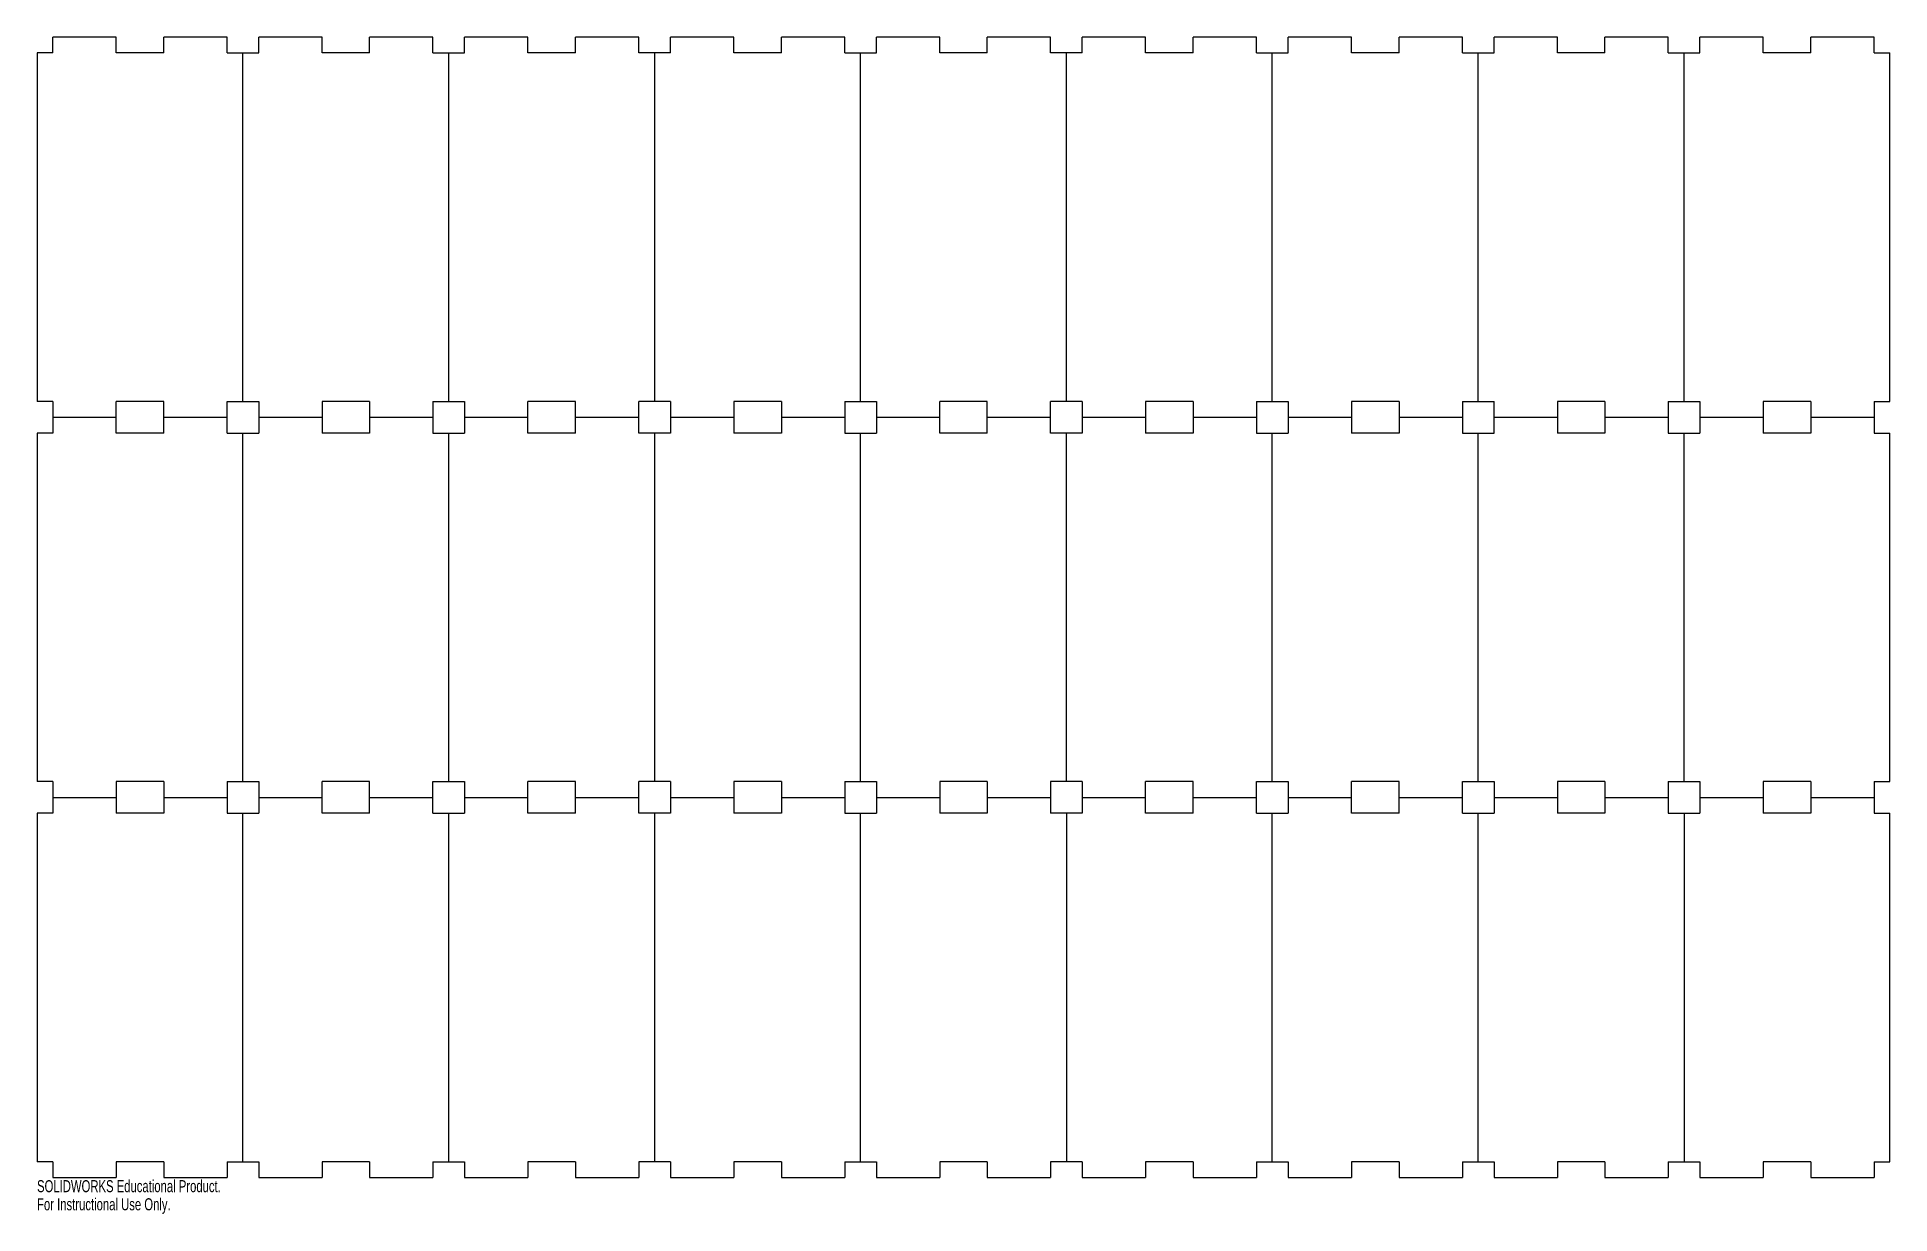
# Model space of a CAD drawing. Header units: inches. Extents: x -1.6 to 27.6, y -15.6 to 3.
import ezdxf

# ---------------------------------------------------------------- set-up
doc = ezdxf.new("R2010")
doc.units = ezdxf.units.IN
doc.header["$MEASUREMENT"] = 0
doc.styles.add('SLDTEXTSTYLE0', font='TXT', dxfattribs={"width": 0.7})

msp = doc.modelspace()

# ---------------------------------------------------------------- linework, layer by layer
at = {"color": 7, "linetype": 'Continuous', "lineweight": 25}
for p, q in [((-0.375, 3), (-1.375, 3)), ((-1.375, 2.75), (-1.375, 3)), ((-0.375, 2.75), (-0.375, 3)), ((0.375, 2.75), (0.375, 3)), ((1.375, 3), (0.375, 3)), ((1.375, 2.75), (1.375, 3)), ((2.875, 3), (1.875, 3)), ((1.875, 2.75), (1.875, 3)), ((2.875, 2.75), (2.875, 3)), ((3.625, 2.75), (3.625, 3)), ((4.625, 3), (3.625, 3)), ((4.625, 2.75), (4.625, 3)), ((6.125, 3), (5.125, 3)), ((5.125, 2.75), (5.125, 3)), ((6.125, 2.75), (6.125, 3)), ((6.875, 2.75), (6.875, 3)), ((7.875, 3), (6.875, 3)), ((7.875, 2.75), (7.875, 3)), ((9.375, 3), (8.375, 3)), ((8.375, 2.75), (8.375, 3)), ((9.375, 2.75), (9.375, 3)), ((10.125, 2.75), (10.125, 3)), ((11.125, 3), (10.125, 3)), ((11.125, 2.75), (11.125, 3)), ((11.625, 2.75), (11.625, 3)), ((12.625, 3), (11.625, 3)), ((12.625, 2.75), (12.625, 3)), ((13.375, 2.75), (13.375, 3)), ((14.375, 3), (13.375, 3)), ((14.375, 2.75), (14.375, 3)), ((14.875, 2.75), (14.875, 3)), ((15.875, 3), (14.875, 3)), ((15.875, 2.75), (15.875, 3)), ((16.625, 2.75), (16.625, 3)), ((17.625, 3), (16.625, 3)), ((17.625, 2.75), (17.625, 3)), ((18.125, 2.75), (18.125, 3)), ((19.125, 3), (18.125, 3)), ((19.125, 2.75), (19.125, 3)), ((19.875, 2.75), (19.875, 3)), ((20.875, 3), (19.875, 3)), ((20.875, 2.75), (20.875, 3)), ((21.375, 2.75), (21.375, 3)), ((22.375, 3), (21.375, 3)), ((22.375, 2.75), (22.375, 3)), ((23.125, 2.75), (23.125, 3)), ((24.125, 3), (23.125, 3)), ((24.125, 2.75), (24.125, 3)), ((24.625, 2.75), (24.625, 3)), ((25.625, 3), (24.625, 3)), ((25.625, 2.75), (25.625, 3)), ((26.375, 2.75), (26.375, 3)), ((27.375, 3), (26.375, 3)), ((27.375, 2.75), (27.375, 3)), ((-1.375, 2.75), (-1.625, 2.75)), ((-1.625, 2.75), (-1.625, -2.75)), ((0.375, 2.75), (-0.375, 2.75)), ((1.375, 2.75), (1.875, 2.75)), ((1.625, -2.75), (1.625, 2.75)), ((3.625, 2.75), (2.875, 2.75)), ((4.625, 2.75), (5.125, 2.75)), ((4.875, -2.75), (4.875, 2.75)), ((6.875, 2.75), (6.125, 2.75)), ((8.375, 2.75), (7.875, 2.75)), ((8.125, -2.75), (8.125, 2.75)), ((10.125, 2.75), (9.375, 2.75)), ((11.125, 2.75), (11.625, 2.75)), ((11.375, -2.75), (11.375, 2.75)), ((13.375, 2.75), (12.625, 2.75)), ((14.875, 2.75), (14.375, 2.75)), ((14.625, -2.75), (14.625, 2.75)), ((16.625, 2.75), (15.875, 2.75)), ((17.625, 2.75), (18.125, 2.75)), ((17.875, -2.75), (17.875, 2.75)), ((19.875, 2.75), (19.125, 2.75)), ((20.875, 2.75), (21.375, 2.75)), ((21.125, -2.75), (21.125, 2.75)), ((23.125, 2.75), (22.375, 2.75)), ((24.125, 2.75), (24.625, 2.75)), ((24.375, -2.75), (24.375, 2.75)), ((26.375, 2.75), (25.625, 2.75)), ((27.375, 2.75), (27.625, 2.75)), ((27.625, -2.75), (27.625, 2.75)), ((-1.375, -2.75), (-1.625, -2.75)), ((-1.375, -2.75), (-1.375, -3.25)), ((-0.375, -3.25), (-0.375, -2.75)), ((0.375, -2.75), (-0.375, -2.75)), ((0.375, -3.25), (0.375, -2.75)), ((1.375, -3.25), (1.375, -2.75)), ((1.375, -2.75), (1.875, -2.75)), ((1.875, -2.75), (1.875, -3.25)), ((2.875, -2.75), (2.875, -3.25)), ((3.625, -2.75), (2.875, -2.75)), ((3.625, -2.75), (3.625, -3.25)), ((4.625, -2.75), (4.625, -3.25)), ((4.625, -2.75), (5.125, -2.75)), ((5.125, -2.75), (5.125, -3.25)), ((6.125, -3.25), (6.125, -2.75)), ((6.875, -2.75), (6.125, -2.75)), ((6.875, -3.25), (6.875, -2.75)), ((7.875, -3.25), (7.875, -2.75)), ((8.375, -2.75), (7.875, -2.75)), ((8.375, -2.75), (8.375, -3.25)), ((9.375, -2.75), (9.375, -3.25)), ((10.125, -2.75), (9.375, -2.75)), ((10.125, -2.75), (10.125, -3.25)), ((11.125, -2.75), (11.125, -3.25)), ((11.125, -2.75), (11.625, -2.75)), ((11.625, -2.75), (11.625, -3.25)), ((12.625, -3.25), (12.625, -2.75)), ((13.375, -2.75), (12.625, -2.75)), ((13.375, -3.25), (13.375, -2.75)), ((14.375, -3.25), (14.375, -2.75)), ((14.875, -2.75), (14.375, -2.75)), ((14.875, -2.75), (14.875, -3.25)), ((15.875, -2.75), (15.875, -3.25)), ((16.625, -2.75), (15.875, -2.75)), ((16.625, -2.75), (16.625, -3.25)), ((17.625, -2.75), (17.625, -3.25)), ((17.625, -2.75), (18.125, -2.75)), ((18.125, -2.75), (18.125, -3.25)), ((19.125, -2.75), (19.125, -3.25)), ((19.875, -2.75), (19.125, -2.75)), ((19.875, -2.75), (19.875, -3.25)), ((20.875, -2.75), (20.875, -3.25)), ((20.875, -2.75), (21.375, -2.75)), ((21.375, -3.25), (21.375, -2.75)), ((22.375, -2.75), (22.375, -3.25)), ((23.125, -2.75), (22.375, -2.75)), ((23.125, -2.75), (23.125, -3.25)), ((24.125, -2.75), (24.125, -3.25)), ((24.125, -2.75), (24.625, -2.75)), ((24.625, -2.75), (24.625, -3.25)), ((25.625, -2.75), (25.625, -3.25)), ((26.375, -2.75), (25.625, -2.75)), ((26.375, -2.75), (26.375, -3.25)), ((27.375, -2.75), (27.375, -3.25)), ((27.375, -2.75), (27.625, -2.75)), ((-1.375, -3), (-0.375, -3)), ((0.375, -3), (1.375, -3)), ((1.875, -3), (2.875, -3)), ((3.625, -3), (4.625, -3)), ((5.125, -3), (6.125, -3)), ((6.875, -3), (7.875, -3)), ((8.375, -3), (9.375, -3)), ((10.125, -3), (11.125, -3)), ((11.625, -3), (12.625, -3)), ((13.375, -3), (14.375, -3)), ((14.875, -3), (15.875, -3)), ((16.625, -3), (17.625, -3)), ((18.125, -3), (19.125, -3)), ((19.875, -3), (20.875, -3)), ((21.375, -3), (22.375, -3)), ((23.125, -3), (24.125, -3)), ((24.625, -3), (25.625, -3)), ((26.375, -3), (27.375, -3)), ((-1.375, -3.25), (-1.625, -3.25)), ((-1.625, -3.25), (-1.625, -8.75)), ((0.375, -3.25), (-0.375, -3.25)), ((1.375, -3.25), (1.875, -3.25)), ((1.625, -8.75), (1.625, -3.25)), ((3.625, -3.25), (2.875, -3.25)), ((4.625, -3.25), (5.125, -3.25)), ((4.875, -8.75), (4.875, -3.25)), ((6.875, -3.25), (6.125, -3.25)), ((8.375, -3.25), (7.875, -3.25)), ((8.125, -8.75), (8.125, -3.25)), ((10.125, -3.25), (9.375, -3.25)), ((11.125, -3.25), (11.625, -3.25)), ((11.375, -8.75), (11.375, -3.25)), ((13.375, -3.25), (12.625, -3.25)), ((14.875, -3.25), (14.375, -3.25)), ((14.625, -8.75), (14.625, -3.25)), ((16.625, -3.25), (15.875, -3.25)), ((17.625, -3.25), (18.125, -3.25)), ((17.875, -8.75), (17.875, -3.25)), ((19.875, -3.25), (19.125, -3.25)), ((20.875, -3.25), (21.375, -3.25)), ((21.125, -8.75), (21.125, -3.25)), ((23.125, -3.25), (22.375, -3.25)), ((24.125, -3.25), (24.625, -3.25)), ((24.375, -8.75), (24.375, -3.25)), ((26.375, -3.25), (25.625, -3.25)), ((27.375, -3.25), (27.625, -3.25)), ((27.625, -8.75), (27.625, -3.25)), ((-1.375, -8.75), (-1.625, -8.75)), ((-1.375, -8.75), (-1.375, -9.25)), ((-0.375, -8.75), (-0.375, -9.25)), ((0.375, -8.75), (-0.375, -8.75)), ((0.375, -8.75), (0.375, -9.25)), ((1.375, -8.75), (1.375, -9.25)), ((1.375, -8.75), (1.875, -8.75)), ((1.875, -8.75), (1.875, -9.25)), ((2.875, -9.25), (2.875, -8.75)), ((3.625, -8.75), (2.875, -8.75)), ((3.625, -9.25), (3.625, -8.75)), ((4.625, -9.25), (4.625, -8.75)), ((4.625, -8.75), (5.125, -8.75)), ((5.125, -8.75), (5.125, -9.25)), ((6.125, -9.25), (6.125, -8.75)), ((6.875, -8.75), (6.125, -8.75)), ((6.875, -9.25), (6.875, -8.75)), ((7.875, -9.25), (7.875, -8.75)), ((8.375, -8.75), (7.875, -8.75)), ((8.375, -8.75), (8.375, -9.25)), ((9.375, -8.75), (9.375, -9.25)), ((10.125, -8.75), (9.375, -8.75)), ((10.125, -8.75), (10.125, -9.25)), ((11.125, -8.75), (11.125, -9.25)), ((11.125, -8.75), (11.625, -8.75)), ((11.625, -8.75), (11.625, -9.25)), ((12.625, -8.75), (12.625, -9.25)), ((13.375, -8.75), (12.625, -8.75)), ((13.375, -8.75), (13.375, -9.25)), ((14.375, -8.75), (14.375, -9.25)), ((14.875, -8.75), (14.375, -8.75)), ((14.875, -8.75), (14.875, -9.25)), ((15.875, -9.25), (15.875, -8.75)), ((16.625, -8.75), (15.875, -8.75)), ((16.625, -9.25), (16.625, -8.75)), ((17.625, -9.25), (17.625, -8.75)), ((17.625, -8.75), (18.125, -8.75)), ((18.125, -8.75), (18.125, -9.25)), ((19.125, -9.25), (19.125, -8.75)), ((19.875, -8.75), (19.125, -8.75)), ((19.875, -9.25), (19.875, -8.75)), ((20.875, -9.25), (20.875, -8.75)), ((20.875, -8.75), (21.375, -8.75)), ((21.375, -8.75), (21.375, -9.25)), ((22.375, -8.75), (22.375, -9.25)), ((23.125, -8.75), (22.375, -8.75)), ((23.125, -8.75), (23.125, -9.25)), ((24.125, -8.75), (24.125, -9.25)), ((24.125, -8.75), (24.625, -8.75)), ((24.625, -8.75), (24.625, -9.25)), ((25.625, -8.75), (25.625, -9.25)), ((26.375, -8.75), (25.625, -8.75)), ((26.375, -8.75), (26.375, -9.25)), ((27.375, -8.75), (27.375, -9.25)), ((27.375, -8.75), (27.625, -8.75)), ((-1.375, -9), (-0.375, -9)), ((0.375, -9), (1.375, -9)), ((1.875, -9), (2.875, -9)), ((3.625, -9), (4.625, -9)), ((5.125, -9), (6.125, -9)), ((6.875, -9), (7.875, -9)), ((8.375, -9), (9.375, -9)), ((10.125, -9), (11.125, -9)), ((11.625, -9), (12.625, -9)), ((13.375, -9), (14.375, -9)), ((14.875, -9), (15.875, -9)), ((16.625, -9), (17.625, -9)), ((18.125, -9), (19.125, -9)), ((19.875, -9), (20.875, -9)), ((21.375, -9), (22.375, -9)), ((23.125, -9), (24.125, -9)), ((24.625, -9), (25.625, -9)), ((26.375, -9), (27.375, -9)), ((-1.375, -9.25), (-1.625, -9.25)), ((-1.625, -9.25), (-1.625, -14.75)), ((0.375, -9.25), (-0.375, -9.25)), ((1.375, -9.25), (1.875, -9.25)), ((1.625, -14.75), (1.625, -9.25)), ((3.625, -9.25), (2.875, -9.25)), ((4.625, -9.25), (5.125, -9.25)), ((4.875, -14.75), (4.875, -9.25)), ((6.875, -9.25), (6.125, -9.25)), ((8.375, -9.25), (7.875, -9.25)), ((8.125, -14.75), (8.125, -9.25)), ((10.125, -9.25), (9.375, -9.25)), ((11.125, -9.25), (11.625, -9.25)), ((11.375, -14.75), (11.375, -9.25)), ((13.375, -9.25), (12.625, -9.25)), ((14.875, -9.25), (14.375, -9.25)), ((14.625, -9.25), (14.625, -14.75)), ((16.625, -9.25), (15.875, -9.25)), ((17.625, -9.25), (18.125, -9.25)), ((17.875, -14.75), (17.875, -9.25)), ((19.875, -9.25), (19.125, -9.25)), ((20.875, -9.25), (21.375, -9.25)), ((21.125, -14.75), (21.125, -9.25)), ((23.125, -9.25), (22.375, -9.25)), ((24.125, -9.25), (24.625, -9.25)), ((24.375, -9.25), (24.375, -14.75)), ((26.375, -9.25), (25.625, -9.25)), ((27.375, -9.25), (27.625, -9.25)), ((27.625, -14.75), (27.625, -9.25)), ((-1.375, -14.75), (-1.625, -14.75)), ((-1.375, -14.75), (-1.375, -15)), ((0.375, -14.75), (-0.375, -14.75)), ((-0.375, -14.75), (-0.375, -15)), ((0.375, -14.75), (0.375, -15)), ((1.375, -14.75), (1.875, -14.75)), ((1.375, -14.75), (1.375, -15)), ((1.875, -14.75), (1.875, -15)), ((3.625, -14.75), (2.875, -14.75)), ((2.875, -14.75), (2.875, -15)), ((3.625, -14.75), (3.625, -15)), ((4.625, -14.75), (5.125, -14.75)), ((4.625, -14.75), (4.625, -15)), ((5.125, -14.75), (5.125, -15)), ((6.875, -14.75), (6.125, -14.75)), ((6.125, -14.75), (6.125, -15)), ((6.875, -14.75), (6.875, -15)), ((8.375, -14.75), (7.875, -14.75)), ((7.875, -14.75), (7.875, -15)), ((8.375, -14.75), (8.375, -15)), ((10.125, -14.75), (9.375, -14.75)), ((9.375, -14.75), (9.375, -15)), ((10.125, -14.75), (10.125, -15)), ((11.125, -14.75), (11.625, -14.75)), ((11.125, -14.75), (11.125, -15)), ((11.625, -14.75), (11.625, -15)), ((13.375, -14.75), (12.625, -14.75)), ((12.625, -14.75), (12.625, -15)), ((13.375, -14.75), (13.375, -15)), ((14.875, -14.75), (14.375, -14.75)), ((14.375, -14.75), (14.375, -15)), ((14.875, -14.75), (14.875, -15)), ((16.625, -14.75), (15.875, -14.75)), ((15.875, -14.75), (15.875, -15)), ((16.625, -14.75), (16.625, -15)), ((17.625, -14.75), (18.125, -14.75)), ((17.625, -14.75), (17.625, -15)), ((18.125, -14.75), (18.125, -15)), ((19.875, -14.75), (19.125, -14.75)), ((19.125, -14.75), (19.125, -15)), ((19.875, -14.75), (19.875, -15)), ((20.875, -14.75), (21.375, -14.75)), ((20.875, -14.75), (20.875, -15)), ((21.375, -14.75), (21.375, -15)), ((23.125, -14.75), (22.375, -14.75)), ((22.375, -14.75), (22.375, -15)), ((23.125, -14.75), (23.125, -15)), ((24.125, -14.75), (24.625, -14.75)), ((24.125, -14.75), (24.125, -15)), ((24.625, -14.75), (24.625, -15)), ((26.375, -14.75), (25.625, -14.75)), ((25.625, -14.75), (25.625, -15)), ((26.375, -14.75), (26.375, -15)), ((27.375, -14.75), (27.625, -14.75)), ((27.375, -14.75), (27.375, -15)), ((-1.375, -15), (-0.375, -15)), ((0.375, -15), (1.375, -15)), ((1.875, -15), (2.875, -15)), ((3.625, -15), (4.625, -15)), ((5.125, -15), (6.125, -15)), ((6.875, -15), (7.875, -15)), ((8.375, -15), (9.375, -15)), ((10.125, -15), (11.125, -15)), ((11.625, -15), (12.625, -15)), ((13.375, -15), (14.375, -15)), ((14.875, -15), (15.875, -15)), ((16.625, -15), (17.625, -15)), ((18.125, -15), (19.125, -15)), ((19.875, -15), (20.875, -15)), ((21.375, -15), (22.375, -15)), ((23.125, -15), (24.125, -15)), ((24.625, -15), (25.625, -15)), ((26.375, -15), (27.375, -15))]:
    msp.add_line(p, q, dxfattribs=at)

# ---------------------------------------------------------------- texts
at = {"color": 7, "linetype": 'Continuous', "char_height": 0.1903, "attachment_point": 1, "style": 'SLDTEXTSTYLE0'}
for s, insert in [('SOLIDWORKS Educational Product.', (-1.625, -15.04)), ('For Instructional Use Only.', (-1.625, -15.326))]:
    msp.add_mtext(s, dxfattribs=dict(at, insert=insert))

doc.saveas('drawing.dxf')
